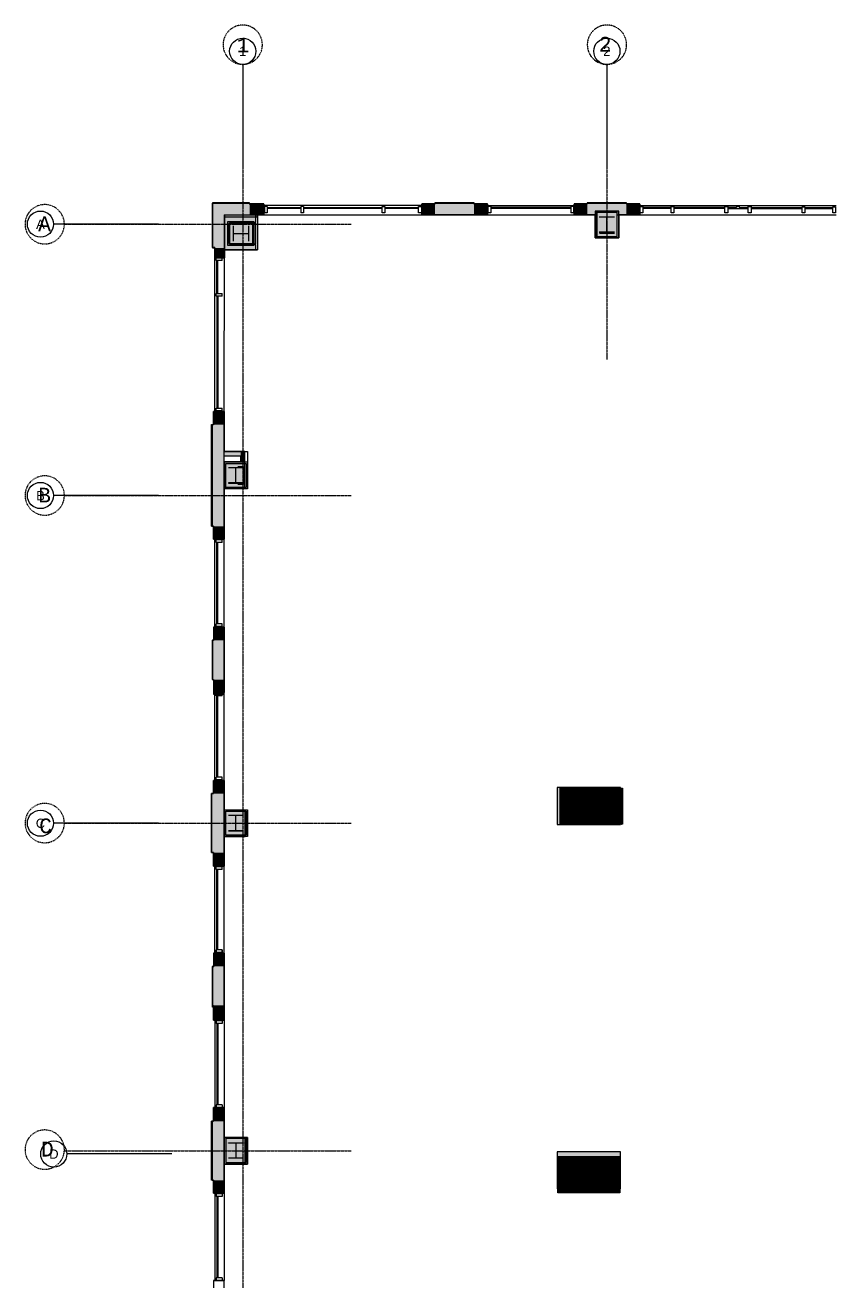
# Model space of a CAD drawing. Header units: inches. Extents: x 1209 to 3903, y 11893 to 13703.
# Drawn here: x 1209 to 1952, y 12553 to 13703 of the extents above; entities that cross this region are included whole.
import ezdxf

# ---------------------------------------------------------------- set-up
doc = ezdxf.new("R2010")
doc.units = ezdxf.units.IN
doc.header["$MEASUREMENT"] = 0
for name, pattern in [('L1$0$Plaza America BA02$0$CENTER2', [1.125, 0.75, -0.125, 0.125, -0.125]), ('L1$0$Plaza America BA02$0$DASHDOT', [1, 0.5, -0.25, 0, -0.25]), ('L1$0$SAG 02ATL Ste230PHII$0$CENTER2', [1.125, 0.75, -0.125, 0.125, -0.125])]:
    doc.linetypes.add(name, pattern=pattern)
for name, color, linetype in [('L1$0$A-Cols-Extr', 8, 'Continuous'), ('L1$0$A-Glaz', 8, 'Continuous'), ('L1$0$A-Wall-Extr', 8, 'Continuous'), ('L1$0$Plaza America BA02$0$14', 8, 'L1$0$Plaza America BA02$0$DASHDOT'), ('L1$0$Plaza America BA02$0$A-Column grid', 8, 'L1$0$Plaza America BA02$0$CENTER2'), ('L1$0$SAG 02ATL Ste230PHII$0$A-Column grid', 8, 'L1$0$SAG 02ATL Ste230PHII$0$CENTER2'), ('L1$0$SCOPE', 8, 'Continuous')]:
    doc.layers.add(name, color=color, linetype=linetype)
for name, color, linetype, lineweight in [('X2$0$A-WALL', 8, 'Continuous', 13), ('X2$0$A-WALL-PATT', 8, 'Continuous', 13), ('X2$0$I-WALL', 8, 'Continuous', 13), ('X2$0$S-COLS', 8, 'Continuous', 13), ('X2$0$S-GRID', 8, 'Continuous', 9), ('X2$0$S-GRID-IDEN', 8, 'Continuous', 9)]:
    doc.layers.add(name, color=color, linetype=linetype, lineweight=lineweight)
doc.styles.add('L1$0$Plaza America BA02$0$MONOTXT', font='MONOTXT', dxfattribs={"height": 0.2})
doc.styles.add('X2$0$Swis721 Lt BT', font='swissl.ttf', dxfattribs={"height": 8.514638})

# ---------------------------------------------------------------- blocks, each defined once
blk = doc.blocks.new('X2$0$Concrete-Rectangular-Column - 58_ X 34_-5105982-FIRST FLOOR DEMOLITION')
at = {"layer": 'X2$0$S-COLS'}
blk.add_hatch(color=256, dxfattribs=at).paths.add_polyline_path([(-17, -29), (17, -29), (17, 29), (-17, 29)], flags=0)
for p, q in [((17, 29), (-17, 29)), ((-17, 29), (-17, -29)), ((17, -29), (17, 29)), ((-17, -29), (17, -29))]:
    blk.add_line(p, q, dxfattribs=at)
blk = doc.blocks.new('X2$0$Concrete-Rectangular-Column - 19 X 24-5195709-FIRST FLOOR DEMOLITION')
at = {"layer": 'X2$0$S-COLS'}
blk.add_hatch(color=256, dxfattribs=at).paths.add_polyline_path([(9.5, -12), (9.5, 12), (-9.5, 12), (-9.5, -12)], flags=0)
for p, q in [((9.5, 12), (-9.5, 12)), ((-9.5, 12), (-9.5, -12)), ((9.5, -12), (9.5, 12)), ((-9.5, -12), (9.5, -12))]:
    blk.add_line(p, q, dxfattribs=at)
blk = doc.blocks.new('X2$0$Grid - Grid Head - Circle-50561-FIRST FLOOR DEMOLITION')
at = {"layer": 'X2$0$S-GRID-IDEN'}
blk.add_circle((0, 0), 0.125, dxfattribs=at)

msp = doc.modelspace()

# ---------------------------------------------------------------- hatches: boundary and pattern name
at = {"layer": 'L1$0$SCOPE'}
h = msp.add_hatch(dxfattribs=at)
h.set_pattern_fill('ANSI31', color=256, scale=5, style=0)
h.set_pattern_definition([(45, (-12694.47085, 2490.9853), (-0.441941738, 0.441941738), [])])
h.paths.add_polyline_path([(1699.6, 13004.1), (1756.6, 13004.1), (1756.6, 12971.1), (1699.6, 12971.1)])
h = msp.add_hatch(dxfattribs=at)
h.set_pattern_fill('ANSI31', color=256, scale=5, style=0)
h.set_pattern_definition([(45, (-24119.4589, 0), (-0.441941738, 0.441941738), [])])
h.paths.add_polyline_path([(1697.3, 12666.7), (1754.3, 12666.7), (1754.3, 12633.7), (1697.3, 12633.7)])
at = {"layer": 'X2$0$A-WALL-PATT'}
for points in [[(1415.1, 13529.2), (1415.1, 13540.2), (1381.1, 13540.2), (1381.1, 13529.2), (1396.8, 13529.2)], [(1420.8, 13529.2), (1428.1, 13529.2), (1428.1, 13539.2), (1415.1, 13539.2), (1415.1, 13529.2)], [(1584.9, 13529.2), (1584.9, 13539.2), (1572.9, 13539.2), (1572.9, 13529.2), (1581.9, 13529.2)], [(1620.7, 13529.2), (1620.7, 13540.2), (1584.9, 13540.2), (1584.9, 13529.2)], [(1632.9, 13529.2), (1632.9, 13539.2), (1620.7, 13539.2), (1620.7, 13529.2)], [(1724.4, 13529.2), (1724.4, 13539.2), (1712.4, 13539.2), (1712.4, 13529.2)], [(1751.8, 13529.2), (1760.2, 13529.2), (1760.2, 13540.2), (1724.4, 13540.2), (1724.4, 13529.2), (1732.8, 13529.2), (1732.8, 13532.1), (1751.8, 13532.1), (1751.8, 13531.5)], [(1760.2, 13529.2), (1772.4, 13529.2), (1772.4, 13539.2), (1760.2, 13539.2)], [(1392.1, 13498.9), (1392.1, 13529.2), (1381.1, 13529.2), (1381.1, 13498.9), (1391.9, 13498.9)], [(1397.2, 13522.2), (1420.8, 13522.2), (1420.8, 13529.2), (1392.2, 13529.2), (1392.2, 13522.2), (1396.8, 13522.2)], [(1396.8, 13502.2), (1397.2, 13502.2), (1397.2, 13502.6), (1396.8, 13502.6), (1396.8, 13521.6), (1397.2, 13521.6), (1397.2, 13522.2), (1392.2, 13522.2), (1392.2, 13502.2)], [(1392.2, 13497.2), (1420.8, 13497.2), (1420.8, 13502.2), (1392.2, 13502.2), (1392.2, 13498.9)], [(1392.1, 13489.9), (1392.1, 13498.9), (1383.1, 13498.9), (1383.1, 13489.9), (1391.9, 13489.9)], [(1381.9, 13337), (1391.9, 13337), (1391.9, 13349.2), (1381.9, 13349.2)], [(1391.9, 13244), (1391.9, 13337), (1380.9, 13337), (1380.9, 13244), (1381.9, 13244)], [(1397.2, 13308.4), (1406.8, 13308.4), (1406.8, 13312.4), (1391.9, 13312.4), (1391.9, 13308.4), (1396.8, 13308.4)], [(1410.8, 13303.4), (1410.8, 13312.4), (1406.8, 13312.4), (1406.8, 13303.4)], [(1381.9, 13232.2), (1391.9, 13232.2), (1391.9, 13244), (1381.9, 13244)], [(1382.1, 13139.5), (1391.9, 13139.5), (1391.9, 13151.7), (1381.9, 13151.7), (1381.9, 13139.5)], [(1381.9, 13103.7), (1391.9, 13103.7), (1391.9, 13139.5), (1380.9, 13139.5), (1380.9, 13103.7)], [(1391.9, 13090.2), (1391.9, 13103.7), (1381.9, 13103.7), (1381.9, 13090.2), (1382.1, 13090.2)], [(1391.9, 12999.2), (1392.1, 12999.2), (1392.1, 13011.2), (1382.1, 13011.2), (1382.1, 12999.2)], [(1391.9, 12945.2), (1392.1, 12945.2), (1392.1, 12959.9), (1391.9, 12959.9), (1391.9, 12983.9), (1392.1, 12983.9), (1392.1, 12999.2), (1380.1, 12999.2), (1380.1, 12945.2), (1382.1, 12945.2)], [(1391.9, 12932.7), (1392.1, 12932.7), (1392.1, 12945.2), (1382.1, 12945.2), (1382.1, 12932.7)], [(1381.9, 12841), (1391.9, 12841), (1391.9, 12853.2), (1381.9, 12853.2), (1381.9, 12841.4)], [(1391.9, 12805.2), (1391.9, 12841), (1380.9, 12841), (1380.9, 12805.2), (1381.9, 12805.2)], [(1391.9, 12791.7), (1391.9, 12805.2), (1381.9, 12805.2), (1381.9, 12791.7)], [(1391.9, 12699.2), (1391.9, 12711.3), (1381.9, 12711.3), (1381.9, 12699.2)], [(1380.9, 12645.2), (1391.9, 12645.2), (1391.9, 12699.2), (1380.9, 12699.2)], [(1391.9, 12633.2), (1391.9, 12645.2), (1381.9, 12645.2), (1381.9, 12633.2)]]:
    msp.add_hatch(color=256, dxfattribs=at).paths.add_polyline_path(points, flags=0)
at = {"layer": 'X2$0$S-COLS'}
msp.add_hatch(color=256, dxfattribs=at).paths.add_polyline_path([(1410.8, 13278.9), (1410.8, 13302.9), (1391.9, 13302.9), (1391.9, 13278.9)], flags=0)

# ---------------------------------------------------------------- linework, layer by layer
at = {"layer": 'L1$0$A-Cols-Extr'}
for p, q in [((1749.2, 13512.1), (1735.7, 13512.1)), ((1404.2, 13298.9), (1409.3, 13298.9)), ((1409.3, 13298.9), (1409.3, 13282.4)), ((1409.3, 13282.4), (1404.2, 13282.4))]:
    msp.add_line(p, q, dxfattribs=at)
for points in [[(1731.7, 13532.6), (1731.7, 13508.1), (1753.2, 13508.1), (1753.2, 13532.6)], [(1733.2, 13531.3), (1733.2, 13509.3), (1751.7, 13509.3), (1751.7, 13531.3)], [(1419.3, 13522.9), (1394.8, 13522.9), (1394.8, 13501.4), (1419.3, 13501.4)], [(1418, 13521.4), (1396, 13521.4), (1396, 13502.9), (1418, 13502.9)], [(1735.4, 13513.3), (1735.4, 13513.4), (1749.4, 13513.4), (1749.4, 13513.3)], [(1413.3, 13302.9), (1413.3, 13278.4), (1391.9, 13278.4), (1391.9, 13302.9)], [(1411.9, 13301.6), (1411.9, 13279.6), (1393.4, 13279.6), (1393.4, 13301.6)], [(1409.6, 13283.6), (1409.6, 13283.7), (1395.6, 13283.7), (1395.6, 13283.6)], [(1413.3, 12984.4), (1413.3, 12959.9), (1391.9, 12959.9), (1391.9, 12984.4)], [(1411.9, 12983.1), (1411.9, 12961.1), (1393.4, 12961.1), (1393.4, 12983.1)], [(1409.6, 12965.1), (1409.6, 12965.2), (1395.6, 12965.2), (1395.6, 12965.1)], [(1413.3, 12659.9), (1413.3, 12684.4), (1391.9, 12684.4), (1391.9, 12659.9)], [(1411.9, 12661.3), (1411.9, 12683.3), (1393.4, 12683.3), (1393.4, 12661.3)], [(1409.6, 12679.3), (1409.6, 12679.2), (1395.6, 12679.2), (1395.6, 12679.3)]]:
    msp.add_lwpolyline(points, close=True, dxfattribs=at)
for points in [[(1735.4, 13527.3), (1749.4, 13527.3)], [(1742.4, 13513.4), (1742.4, 13527.4)], [(1400, 13519.2), (1400, 13505.2)], [(1400.1, 13512.2), (1414.1, 13512.2)], [(1414, 13519.2), (1414, 13505.2)], [(1409.6, 13297.6), (1395.6, 13297.6)], [(1402.6, 13283.7), (1402.6, 13297.7)], [(1409.6, 12979.1), (1395.6, 12979.1)], [(1402.6, 12965.2), (1402.6, 12979.2)], [(1402.6, 12679.2), (1402.6, 12665.2)], [(1409.6, 12665.3), (1395.6, 12665.3)]]:
    msp.add_lwpolyline(points, dxfattribs=at)
at = {"layer": 'L1$0$A-Glaz'}
for p, q in [((1428.1, 13538.9), (1428.1, 13529.2)), ((1572.9, 13537.9), (1428.1, 13537.9)), ((1428.6, 13536.7), (1428.6, 13531.2)), ((1431.1, 13536.7), (1428.6, 13536.7)), ((1431.1, 13536.7), (1431.1, 13531.2)), ((1431.1, 13535.9), (1462, 13535.9)), ((1462, 13534.9), (1431.1, 13534.9)), ((1462, 13536.7), (1462, 13531.2)), ((1464.5, 13536.7), (1462, 13536.7)), ((1464.5, 13536.7), (1464.5, 13531.2)), ((1464.5, 13535.9), (1536.5, 13535.9)), ((1536.5, 13534.9), (1464.5, 13534.9)), ((1536.5, 13536.7), (1539, 13536.7)), ((1536.5, 13531.2), (1536.5, 13536.7)), ((1539, 13536.7), (1539, 13531.2)), ((1539, 13535.9), (1569.9, 13535.9)), ((1569.9, 13534.9), (1539, 13534.9)), ((1569.9, 13531.2), (1569.9, 13536.7)), ((1569.9, 13536.7), (1572.4, 13536.7)), ((1572.4, 13536.7), (1572.4, 13531.2)), ((1572.9, 13538.9), (1572.9, 13529.2)), ((1632.9, 13538.9), (1632.9, 13529.2)), ((1632.9, 13537.9), (1712.4, 13537.9)), ((1635.9, 13536.7), (1633.4, 13536.7)), ((1633.4, 13536.7), (1633.4, 13531.2)), ((1635.9, 13536.7), (1635.9, 13531.2)), ((1709.4, 13535.9), (1635.9, 13535.9)), ((1709.4, 13534.9), (1635.9, 13534.9)), ((1709.4, 13536.7), (1709.4, 13531.2)), ((1711.9, 13536.7), (1709.4, 13536.7)), ((1711.9, 13536.7), (1711.9, 13531.2)), ((1712.4, 13538.9), (1712.4, 13529.2)), ((1772.4, 13538.9), (1772.4, 13529.2)), ((1772.4, 13537.9), (1952.4, 13537.9)), ((1772.9, 13536.7), (1775.4, 13536.7)), ((1772.9, 13531.2), (1772.9, 13536.7)), ((1775.4, 13536.7), (1775.4, 13531.2)), ((1801.1, 13535.9), (1775.4, 13535.9)), ((1801.1, 13534.9), (1775.4, 13534.9)), ((1801.1, 13536.7), (1803.6, 13536.7)), ((1801.1, 13531.2), (1801.1, 13536.7)), ((1803.6, 13536.7), (1803.6, 13531.2)), ((1850.5, 13535.9), (1803.6, 13535.9)), ((1850.5, 13534.9), (1803.6, 13534.9)), ((1850.5, 13531.2), (1850.5, 13536.7)), ((1850.5, 13536.7), (1853, 13536.7)), ((1853, 13536.7), (1853, 13531.2)), ((1861.1, 13535.9), (1853, 13535.9)), ((1853, 13534.9), (1871.9, 13534.9)), ((1863.6, 13536.7), (1861.1, 13536.7)), ((1861.1, 13536.7), (1861.1, 13535.9)), ((1863.6, 13536.7), (1863.6, 13535.9)), ((1863.6, 13535.9), (1871.9, 13535.9)), ((1871.9, 13531.2), (1871.9, 13536.7)), ((1871.9, 13536.7), (1874.4, 13536.7)), ((1874.4, 13536.7), (1874.4, 13531.2)), ((1874.4, 13535.9), (1921.1, 13535.9)), ((1921.1, 13531), (1921.1, 13536.5)), ((1921.1, 13536.5), (1923.6, 13536.5)), ((1923.6, 13536.5), (1923.6, 13531)), ((1923.6, 13535.9), (1949.4, 13535.9)), ((1949.4, 13531.1), (1949.4, 13536.6)), ((1949.4, 13536.6), (1951.9, 13536.6)), ((1951.9, 13536.6), (1951.9, 13531.1)), ((1391.9, 13529.2), (1572.9, 13529.2)), ((1431.1, 13531.2), (1428.6, 13531.2)), ((1464.5, 13531.2), (1462, 13531.2)), ((1539, 13531.2), (1536.5, 13531.2)), ((1572.4, 13531.2), (1569.9, 13531.2)), ((1631.9, 13529.2), (1712.4, 13529.2)), ((1635.9, 13531.2), (1633.4, 13531.2)), ((1711.9, 13531.2), (1709.4, 13531.2)), ((1772.4, 13529.2), (1952.4, 13529.2)), ((1775.4, 13531.2), (1772.9, 13531.2)), ((1803.6, 13531.2), (1801.1, 13531.2)), ((1853, 13531.2), (1850.5, 13531.2)), ((1871.9, 13534.7), (1871.9, 13534.7)), ((1874.4, 13531.2), (1871.9, 13531.2)), ((1874.4, 13534.9), (1921.1, 13534.9)), ((1874.4, 13534.7), (1874.4, 13534.7)), ((1923.6, 13531), (1921.1, 13531)), ((1923.6, 13534.9), (1949.4, 13534.9)), ((1951.9, 13531.1), (1949.4, 13531.1)), ((1383.1, 13349.7), (1383.1, 13499.2)), ((1383.4, 13489.9), (1392.2, 13489.9)), ((1384.4, 13487.4), (1384.4, 13489.9)), ((1384.4, 13489.9), (1389.9, 13489.9)), ((1389.9, 13487.4), (1389.9, 13489.9)), ((1391.9, 13349.2), (1392.2, 13497.2)), ((1389.9, 13487.4), (1384.4, 13487.4)), ((1385.1, 13457.3), (1385.1, 13487.4)), ((1386.1, 13457.3), (1386.1, 13487.4)), ((1384.4, 13457.3), (1389.9, 13457.3)), ((1384.4, 13454.8), (1384.4, 13457.3)), ((1389.9, 13454.8), (1384.4, 13454.8)), ((1385.1, 13457.3), (1385.1, 13457.5)), ((1385.1, 13454.8), (1385.1, 13352.2)), ((1386.1, 13457.3), (1386.1, 13457.5)), ((1386.1, 13454.8), (1386.1, 13352.2)), ((1389.9, 13454.8), (1389.9, 13457.3)), ((1384.4, 13349.7), (1384.4, 13352.2)), ((1384.4, 13352.2), (1389.9, 13352.2)), ((1389.9, 13349.7), (1389.9, 13352.2)), ((1382.1, 13349.2), (1391.9, 13349.2)), ((1389.9, 13349.7), (1384.4, 13349.7)), ((1391.9, 13232.2), (1382.1, 13232.2)), ((1383.1, 13151.7), (1383.1, 13232.2)), ((1384.4, 13229.2), (1384.4, 13231.7)), ((1389.9, 13231.7), (1384.4, 13231.7)), ((1389.9, 13229.2), (1384.4, 13229.2)), ((1385.1, 13154.7), (1385.1, 13229.2)), ((1386.1, 13154.7), (1386.1, 13229.2)), ((1389.9, 13229.2), (1389.9, 13231.7)), ((1391.9, 13151.7), (1391.9, 13232.2)), ((1382.1, 13151.7), (1391.9, 13151.7)), ((1384.4, 13152.2), (1384.4, 13154.7)), ((1389.9, 13154.7), (1384.4, 13154.7)), ((1389.9, 13152.2), (1384.4, 13152.2)), ((1389.9, 13152.2), (1389.9, 13154.7)), ((1382.1, 13091.7), (1391.9, 13091.7)), ((1383.1, 13011.2), (1383.1, 13091.2)), ((1389.9, 13091.2), (1384.4, 13091.2)), ((1384.4, 13088.7), (1384.4, 13091.2)), ((1389.9, 13088.7), (1384.4, 13088.7)), ((1385.1, 13014.2), (1385.1, 13088.7)), ((1386.1, 13014.2), (1386.1, 13088.7)), ((1389.9, 13088.7), (1389.9, 13091.2)), ((1391.9, 13011.2), (1391.9, 13091.7)), ((1382.1, 13011.2), (1391.9, 13011.2)), ((1389.9, 13014.2), (1384.4, 13014.2)), ((1384.4, 13011.7), (1384.4, 13014.2)), ((1389.9, 13011.7), (1384.4, 13011.7)), ((1389.9, 13011.7), (1389.9, 13014.2)), ((1382.1, 12932.7), (1391.9, 12932.7)), ((1383.1, 12853.2), (1383.1, 12932.7)), ((1389.9, 12932.2), (1384.4, 12932.2)), ((1384.4, 12929.7), (1384.4, 12932.2)), ((1389.9, 12929.7), (1384.4, 12929.7)), ((1385.1, 12856.2), (1385.1, 12929.7)), ((1386.1, 12856.2), (1386.1, 12929.7)), ((1389.9, 12929.7), (1389.9, 12932.2)), ((1391.9, 12853.2), (1391.9, 12932.7)), ((1382.1, 12853.2), (1391.9, 12853.2)), ((1382.1, 12852.7), (1382.1, 12840.7)), ((1384.4, 12856.2), (1384.4, 12853.7)), ((1389.9, 12856.2), (1384.4, 12856.2)), ((1384.4, 12853.7), (1384.4, 12856.2)), ((1389.9, 12853.7), (1384.4, 12853.7)), ((1389.9, 12856.2), (1389.9, 12853.7)), ((1389.9, 12853.7), (1389.9, 12856.2)), ((1381.1, 12840.7), (1382.1, 12840.7)), ((1382.1, 12791.7), (1383.1, 12791.7)), ((1383.1, 12791.7), (1383.1, 12711.7)), ((1391.9, 12791.7), (1383.1, 12791.7)), ((1384.4, 12791.2), (1384.4, 12788.7)), ((1389.9, 12791.2), (1384.4, 12791.2)), ((1389.9, 12788.7), (1384.4, 12788.7)), ((1385.1, 12788.7), (1385.1, 12714.2)), ((1386.1, 12788.7), (1386.1, 12714.2)), ((1389.9, 12791.2), (1389.9, 12788.7)), ((1391.9, 12791.7), (1391.9, 12711.2)), ((1383.1, 12711.7), (1391.9, 12711.7)), ((1389.9, 12714.2), (1384.4, 12714.2)), ((1384.4, 12714.2), (1384.4, 12711.7)), ((1389.9, 12714.2), (1389.9, 12711.7)), ((1382.1, 12633.2), (1391.9, 12633.2)), ((1383.1, 12633.2), (1383.1, 12553.2)), ((1384.4, 12632.7), (1384.4, 12630.2)), ((1389.9, 12632.7), (1384.4, 12632.7)), ((1389.9, 12630.2), (1384.4, 12630.2)), ((1385.1, 12630.2), (1385.1, 12555.7)), ((1386.1, 12630.2), (1386.1, 12555.7)), ((1389.9, 12632.7), (1389.9, 12630.2)), ((1391.9, 12633.2), (1391.9, 12553.2)), ((1382.2, 12553.2), (1391.9, 12553.2)), ((1384.4, 12555.7), (1384.4, 12553.2)), ((1389.9, 12555.7), (1384.4, 12555.7)), ((1389.9, 12555.7), (1389.9, 12553.2))]:
    msp.add_line(p, q, dxfattribs=at)
at = {"layer": 'L1$0$A-Wall-Extr'}
for p, q in [((1381.1, 13539.9), (1381.1, 13499.2)), ((1381.1, 13539.9), (1381.1, 13539.9)), ((1415.1, 13539.9), (1381.1, 13539.9)), ((1415.1, 13539.9), (1415.1, 13538.9)), ((1415.1, 13538.9), (1428.1, 13538.9)), ((1584.9, 13538.9), (1572.9, 13538.9)), ((1584.9, 13539.9), (1620.9, 13539.9)), ((1584.9, 13539.9), (1584.9, 13538.9)), ((1620.9, 13538.9), (1620.9, 13539.9)), ((1632.9, 13538.9), (1620.9, 13538.9)), ((1724.4, 13538.9), (1712.4, 13538.9)), ((1724.4, 13538.9), (1724.4, 13539.9)), ((1760.4, 13539.9), (1724.4, 13539.9)), ((1760.4, 13539.9), (1760.4, 13538.9)), ((1772.4, 13538.9), (1760.4, 13538.9)), ((1392.2, 13529.2), (1392.2, 13497.2)), ((1422.2, 13527.2), (1392.2, 13527.2)), ((1422.2, 13527.2), (1422.2, 13529.2)), ((1422.2, 13527.2), (1422.2, 13497.2)), ((1425.2, 13529.2), (1428.1, 13529.2)), ((1572.9, 13529.2), (1632.9, 13529.2)), ((1594.4, 13529.2), (1594.4, 13529.2)), ((1712.4, 13529.2), (1731.7, 13529.2)), ((1772.4, 13529.2), (1753.2, 13529.2)), ((1422.2, 13513.2), (1422.2, 13497.2)), ((1381.1, 13499.2), (1383.1, 13499.2)), ((1383.1, 13489.9), (1392.2, 13489.9)), ((1392.2, 13497.2), (1422.2, 13497.2)), ((1422.2, 13497.2), (1408.2, 13497.2)), ((1382.1, 13349.2), (1382.1, 13337.2)), ((1391.9, 13232.2), (1391.9, 13349.2)), ((1380.1, 13337.2), (1382.1, 13337.2)), ((1380.1, 13244.2), (1380.1, 13337.2)), ((1380.1, 13244.2), (1382.1, 13244.2)), ((1382.1, 13232.2), (1382.1, 13244.2)), ((1382.1, 13244.2), (1382.1, 13244.2)), ((1382.1, 13151.7), (1382.1, 13139.7)), ((1391.9, 13151.7), (1391.9, 13091.7)), ((1381.1, 13103.7), (1381.1, 13139.7)), ((1381.1, 13139.7), (1382.1, 13139.7)), ((1391.9, 13112.5), (1391.9, 13113.2)), ((1391.9, 13113.2), (1391.9, 13113.2)), ((1381.1, 13103.7), (1382.1, 13103.7)), ((1382.1, 13103.7), (1382.1, 13091.7)), ((1382.1, 13011.2), (1382.1, 12999.2)), ((1391.9, 12932.7), (1391.9, 13011.2)), ((1382.1, 12999.2), (1380.1, 12999.2)), ((1380.1, 12999.2), (1380.1, 12945.2)), ((1382.1, 12945.2), (1380.1, 12945.2)), ((1382.1, 12932.7), (1382.1, 12945.2)), ((1382.1, 12853.2), (1382.1, 12840.7)), ((1391.9, 12853.2), (1391.9, 12791.7)), ((1391.9, 12791.7), (1391.9, 12852.7)), ((1381.1, 12803.7), (1381.1, 12840.7)), ((1381.1, 12840.7), (1382.1, 12840.7)), ((1382.1, 12803.7), (1381.1, 12803.7)), ((1382.1, 12791.7), (1382.1, 12803.7)), ((1391.9, 12791.7), (1391.9, 12795.7)), ((1391.9, 12711.7), (1382.1, 12711.7)), ((1382.1, 12711.2), (1382.1, 12699.2)), ((1391.9, 12711.2), (1391.9, 12633.2)), ((1382.1, 12699.2), (1380.1, 12699.2)), ((1380.1, 12645.2), (1380.1, 12699.2)), ((1382.1, 12645.2), (1380.1, 12645.2)), ((1382.1, 12633.2), (1382.1, 12645.2))]:
    msp.add_line(p, q, dxfattribs=at)
at = {"layer": 'L1$0$A-Wall-Extr', "flags": 128}
msp.add_lwpolyline([(1422.2, 13497.2), (1392.2, 13497.2), (1392.2, 13489.9), (1383.1, 13489.9), (1383.1, 13499.2), (1381.1, 13499.2), (1381.1, 13539.9), (1415.1, 13539.9), (1415.1, 13538.9), (1428.1, 13538.9), (1428.1, 13529.2), (1422.2, 13529.2), (1422.2, 13497.2)], dxfattribs=at)
for points in [[(1572.9, 13538.9), (1584.9, 13538.9), (1584.9, 13539.9), (1620.9, 13539.9), (1620.9, 13538.9), (1632.9, 13538.9), (1632.9, 13529.2), (1572.9, 13529.2)], [(1712.4, 13538.9), (1724.4, 13538.9), (1724.4, 13539.9), (1760.4, 13539.9), (1760.4, 13538.9), (1772.4, 13538.9), (1772.4, 13529.2), (1753.2, 13529.2), (1753.2, 13508.1), (1731.7, 13508.1), (1731.7, 13529.2), (1712.4, 13529.2)], [(1382.1, 13349.2), (1391.9, 13349.2), (1391.9, 13312.4), (1413.3, 13312.4), (1413.3, 13278.4), (1391.9, 13278.4), (1391.9, 13232.2), (1382.1, 13232.2), (1382.1, 13244.2), (1380.1, 13244.2), (1380.1, 13337.2), (1382.1, 13337.2)], [(1382.1, 13151.7), (1382.1, 13139.7), (1381.1, 13139.7), (1381.1, 13103.7), (1382.1, 13103.7), (1382.1, 13091.7), (1391.9, 13091.7), (1391.9, 13151.7)], [(1382.1, 13011.2), (1391.9, 13011.2), (1391.9, 12984.4), (1413.3, 12984.4), (1413.3, 12959.9), (1391.9, 12959.9), (1391.9, 12932.7), (1382.1, 12932.7), (1382.1, 12945.2), (1380.1, 12945.2), (1380.1, 12999.2), (1382.1, 12999.2)], [(1382.1, 12853.2), (1382.1, 12840.7), (1381.1, 12840.7), (1381.1, 12804.7), (1382.1, 12804.7), (1382.1, 12791.7), (1391.9, 12791.7), (1391.9, 12853.2)], [(1382.1, 12711.7), (1391.9, 12711.7), (1391.9, 12684.4), (1413.3, 12684.4), (1413.3, 12659.9), (1391.9, 12659.9), (1391.9, 12633.2), (1382.1, 12633.2), (1382.1, 12645.2), (1380.1, 12645.2), (1380.1, 12699.2), (1382.1, 12699.2)], [(1382.1, 12553.2), (1382.1, 12540.7), (1381.1, 12540.7), (1381.1, 12504.7), (1382.1, 12504.7), (1382.1, 12492.7), (1391.9, 12492.7), (1391.9, 12553.2)]]:
    msp.add_lwpolyline(points, close=True, dxfattribs=at)
at = {"layer": 'L1$0$Plaza America BA02$0$A-Column grid'}
for p, q in [((1245.4, 13520.6), (1508, 13520.6)), ((1245.4, 13272.2), (1508, 13272.2)), ((1245.4, 12972.2), (1508, 12972.2))]:
    msp.add_line(p, q, dxfattribs=at)
at = {"layer": 'L1$0$SAG 02ATL Ste230PHII$0$A-Column grid'}
for p, q in [((1245.4, 13520.6), (1508, 13520.6)), ((1245.4, 13272.2), (1508, 13272.2)), ((1245.4, 12972.2), (1508, 12972.2))]:
    msp.add_line(p, q, dxfattribs=at)
at = {"layer": 'L1$0$SCOPE'}
for p, q in [((1699.6, 12971.1), (1699.6, 13004.1)), ((1699.6, 13004.1), (1756.6, 13004.1)), ((1703.1, 12974.6), (1703.1, 13000.6)), ((1703.1, 13000.6), (1753.1, 13000.6)), ((1753.1, 13000.6), (1753.1, 12974.6)), ((1756.6, 13004.1), (1756.6, 12971.1)), ((1738.4, 12994.3), (1750.8, 12994.3)), ((1744.6, 12994.3), (1744.6, 12980.9)), ((1753.1, 12974.6), (1703.1, 12974.6)), ((1738.4, 12980.9), (1750.8, 12980.9)), ((1756.6, 12971.1), (1699.6, 12971.1)), ((1697.3, 12666.7), (1697.3, 12633.7)), ((1754.3, 12666.7), (1697.3, 12666.7)), ((1700.8, 12663.2), (1700.8, 12637.2)), ((1750.8, 12663.2), (1700.8, 12663.2)), ((1750.8, 12663.2), (1750.8, 12637.2)), ((1754.3, 12666.7), (1754.3, 12633.7)), ((1736.1, 12656.8), (1748.5, 12656.8)), ((1742.3, 12656.8), (1742.3, 12643.4)), ((1736.1, 12643.4), (1748.5, 12643.4)), ((1700.8, 12637.2), (1750.8, 12637.2))]:
    msp.add_line(p, q, dxfattribs=at)
for points in [[(1699.6, 13004.1), (1756.6, 13004.1), (1756.6, 12971.1), (1699.6, 12971.1)], [(1697.3, 12666.7), (1754.3, 12666.7), (1754.3, 12633.7), (1697.3, 12633.7)]]:
    msp.add_lwpolyline(points, close=True, dxfattribs=at)
at = {"layer": 'X2$0$A-WALL'}
for p, q in [((1381.1, 13540.2), (1381.1, 13498.9)), ((1415.1, 13540.2), (1381.1, 13540.2)), ((1415.1, 13539.2), (1415.1, 13540.2)), ((1428.1, 13539.2), (1415.1, 13539.2)), ((1428.1, 13529.2), (1428.1, 13539.2)), ((1584.9, 13539.2), (1572.9, 13539.2)), ((1572.9, 13539.2), (1572.9, 13529.2)), ((1620.7, 13540.2), (1584.9, 13540.2)), ((1584.9, 13540.2), (1584.9, 13539.2)), ((1620.7, 13539.2), (1620.7, 13540.2)), ((1632.9, 13539.2), (1620.7, 13539.2)), ((1632.9, 13529.2), (1632.9, 13539.2)), ((1724.4, 13539.2), (1712.4, 13539.2)), ((1712.4, 13539.2), (1712.4, 13529.2)), ((1760.2, 13540.2), (1724.4, 13540.2)), ((1724.4, 13540.2), (1724.4, 13539.2)), ((1760.2, 13539.2), (1760.2, 13540.2)), ((1772.4, 13539.2), (1760.2, 13539.2)), ((1772.4, 13529.2), (1772.4, 13539.2)), ((1392.1, 13498.9), (1392.1, 13529.2)), ((1392.1, 13529.2), (1428.1, 13529.2)), ((1392.2, 13529.2), (1392.2, 13522.2)), ((1420.8, 13522.2), (1420.8, 13529.2)), ((1572.9, 13529.2), (1632.9, 13529.2)), ((1712.4, 13529.2), (1732.8, 13529.2)), ((1751.8, 13529.2), (1772.4, 13529.2)), ((1397.2, 13522.2), (1420.8, 13522.2)), ((1381.1, 13498.9), (1383.1, 13498.9)), ((1383.1, 13498.9), (1383.1, 13489.9)), ((1383.1, 13489.9), (1392.1, 13489.9)), ((1392.1, 13489.9), (1392.1, 13498.9)), ((1391.9, 13349.2), (1381.9, 13349.2)), ((1381.9, 13349.2), (1381.9, 13337)), ((1391.9, 13312.4), (1391.9, 13349.2)), ((1381.9, 13337), (1380.9, 13337)), ((1380.9, 13337), (1380.9, 13244)), ((1410.8, 13312.4), (1391.9, 13312.4)), ((1391.9, 13308.4), (1406.8, 13308.4)), ((1391.9, 13232.2), (1391.9, 13308.4)), ((1406.8, 13308.4), (1406.8, 13303.4)), ((1410.8, 13303.4), (1410.8, 13312.4)), ((1406.8, 13303.4), (1410.8, 13303.4)), ((1380.9, 13244), (1381.9, 13244)), ((1381.9, 13244), (1381.9, 13232.2)), ((1381.9, 13232.2), (1391.9, 13232.2)), ((1391.9, 13151.7), (1381.9, 13151.7)), ((1381.9, 13151.7), (1381.9, 13139.5)), ((1391.9, 13090.2), (1391.9, 13151.7)), ((1381.9, 13139.5), (1380.9, 13139.5)), ((1380.9, 13139.5), (1380.9, 13103.7)), ((1380.9, 13103.7), (1381.9, 13103.7)), ((1381.9, 13103.7), (1381.9, 13090.2)), ((1381.9, 13090.2), (1391.9, 13090.2)), ((1382.1, 13011.2), (1382.1, 12999.2)), ((1392.1, 13011.2), (1382.1, 13011.2)), ((1392.1, 12983.9), (1392.1, 13011.2)), ((1380.1, 12999.2), (1380.1, 12945.2)), ((1382.1, 12999.2), (1380.1, 12999.2)), ((1392.1, 12932.7), (1392.1, 12959.9)), ((1380.1, 12945.2), (1382.1, 12945.2)), ((1382.1, 12945.2), (1382.1, 12932.7)), ((1382.1, 12932.7), (1392.1, 12932.7)), ((1391.9, 12853.2), (1381.9, 12853.2)), ((1381.9, 12853.2), (1381.9, 12841)), ((1391.9, 12791.7), (1391.9, 12853.2)), ((1381.9, 12841), (1380.9, 12841)), ((1380.9, 12841), (1380.9, 12805.2)), ((1380.9, 12805.2), (1381.9, 12805.2)), ((1381.9, 12805.2), (1381.9, 12791.7)), ((1381.9, 12791.7), (1391.9, 12791.7)), ((1391.9, 12711.3), (1381.9, 12711.3)), ((1381.9, 12711.3), (1381.9, 12699.2)), ((1391.9, 12633.2), (1391.9, 12711.3)), ((1381.9, 12699.2), (1380.9, 12699.2)), ((1380.9, 12699.2), (1380.9, 12645.2)), ((1380.9, 12645.2), (1381.9, 12645.2)), ((1381.9, 12645.2), (1381.9, 12633.2)), ((1381.9, 12633.2), (1391.9, 12633.2))]:
    msp.add_line(p, q, dxfattribs=at)
at = {"layer": 'X2$0$I-WALL'}
for p, q in [((1392.2, 13522.2), (1392.2, 13497.2)), ((1397.2, 13521.6), (1397.2, 13522.2)), ((1397.2, 13502.2), (1397.2, 13502.6)), ((1420.8, 13502.2), (1397.2, 13502.2)), ((1420.8, 13497.2), (1420.8, 13502.2)), ((1392.2, 13497.2), (1420.8, 13497.2))]:
    msp.add_line(p, q, dxfattribs=at)
at = {"layer": 'X2$0$S-COLS'}
for p, q in [((1410.8, 13302.9), (1391.8, 13302.9)), ((1391.8, 13302.9), (1391.8, 13278.9)), ((1410.8, 13278.9), (1410.8, 13302.9)), ((1391.8, 13278.9), (1410.8, 13278.9))]:
    msp.add_line(p, q, dxfattribs=at)

# ---------------------------------------------------------------- block references
for p in [(1742.3, 13520.1), (1401.4, 12971.9), (1401.4, 12671.9)]:
    msp.add_blockref('X2$0$Concrete-Rectangular-Column - 19 X 24-5195709-FIRST FLOOR DEMOLITION', p, dxfattribs=at)
for name, p, rotation in [('X2$0$Concrete-Rectangular-Column - 19 X 24-5195709-FIRST FLOOR DEMOLITION', (1408.8, 13512.1), 270), ('X2$0$Concrete-Rectangular-Column - 58_ X 34_-5105982-FIRST FLOOR DEMOLITION', (1725.9, 12987.9), 89.99999999999999), ('X2$0$Concrete-Rectangular-Column - 58_ X 34_-5105982-FIRST FLOOR DEMOLITION', (1725.9, 12654.2), 89.99999999999999)]:
    msp.add_blockref(name, p, dxfattribs=dict(at, rotation=rotation))

# ---------------------------------------------------------------- texts
at = {"layer": 'X2$0$S-GRID-IDEN', "char_height": 8.51, "attachment_point": 2, "line_spacing_factor": 1.00667, "style": 'X2$0$Swis721 Lt BT', "bg_fill": 3, "box_fill_scale": 1.25, "bg_fill_color": 0, "bg_fill_transparency": 0}
for s, insert, width in [('1', (1408.8, 13683.3), 7.56), ('2', (1742.3, 13683.3), 7.56), ('A', (1223.5, 13524.9), 8.748), ('B', (1223.5, 13276.4), 9.072), ('C', (1223.5, 12976.3), 9.936), ('D', (1235.8, 12673.4), 9.936)]:
    msp.add_mtext(s, dxfattribs=dict(at, insert=insert, width=width))

# ---------------------------------------------------------------- next in the draw order: linework, layer by layer
at = {"layer": 'L1$0$Plaza America BA02$0$14'}
for centre in [(1408.8, 13685), (1742.4, 13685), (1227.4, 13520.6), (1227.4, 13272.2), (1227.4, 12972.2), (1227.4, 12673.2)]:
    msp.add_ellipse(centre, major_axis=(18, 0), ratio=0.99964, start_param=0, end_param=6.283175, dxfattribs=at)
at = {"layer": 'L1$0$Plaza America BA02$0$A-Column grid'}
for p, q in [((1408.8, 13667), (1408.8, 12048.9)), ((1742.3, 13667), (1742.3, 13396.7)), ((1245.4, 12672.2), (1508, 12672.2))]:
    msp.add_line(p, q, dxfattribs=at)
at = {"layer": 'L1$0$SAG 02ATL Ste230PHII$0$A-Column grid'}
for p, q in [((1408.8, 13667), (1408.8, 12048.9)), ((1742.3, 13667), (1742.3, 13396.7)), ((1245.4, 12672.2), (1508, 12672.2))]:
    msp.add_line(p, q, dxfattribs=at)
at = {"layer": 'X2$0$S-GRID'}
for p, q in [((1408.8, 13667), (1408.8, 13571)), ((1742.3, 13667), (1742.3, 13571)), ((1331.5, 13520.7), (1235.5, 13520.7)), ((1331.5, 13272.2), (1235.5, 13272.2)), ((1331.5, 12972.1), (1235.5, 12972.1)), ((1343.7, 12669.2), (1247.7, 12669.2))]:
    msp.add_line(p, q, dxfattribs=at)

# ---------------------------------------------------------------- next in the draw order: block references
at = {"layer": 'X2$0$S-GRID-IDEN', "xscale": 95.99999999999994, "yscale": 95.99999999999994, "zscale": 95.99999999999994}
for p, rotation in [((1408.8, 13679), 180), ((1742.3, 13679), 180), ((1223.5, 13520.7), 89.99999999999982), ((1223.5, 13272.2), 89.99999999999982), ((1223.5, 12972.1), 89.99999999999982), ((1235.7, 12669.2), 89.99999999999982)]:
    msp.add_blockref('X2$0$Grid - Grid Head - Circle-50561-FIRST FLOOR DEMOLITION', p, dxfattribs=dict(at, rotation=rotation))

# ---------------------------------------------------------------- next in the draw order: texts
at = {"layer": 'L1$0$Plaza America BA02$0$14', "style": 'L1$0$Plaza America BA02$0$MONOTXT', "width": 1.000361}
for s, p in [('1', (1403.2, 13678.1)), ('2', (1734.9, 13678.7)), ('A', (1221.4, 13514.2)), ('B', (1221.4, 13265.8)), ('C', (1222.3, 12963)), ('D', (1224, 12666.9))]:
    msp.add_text(s, height=13.5, dxfattribs=at).set_placement(p)

doc.saveas('drawing.dxf')
